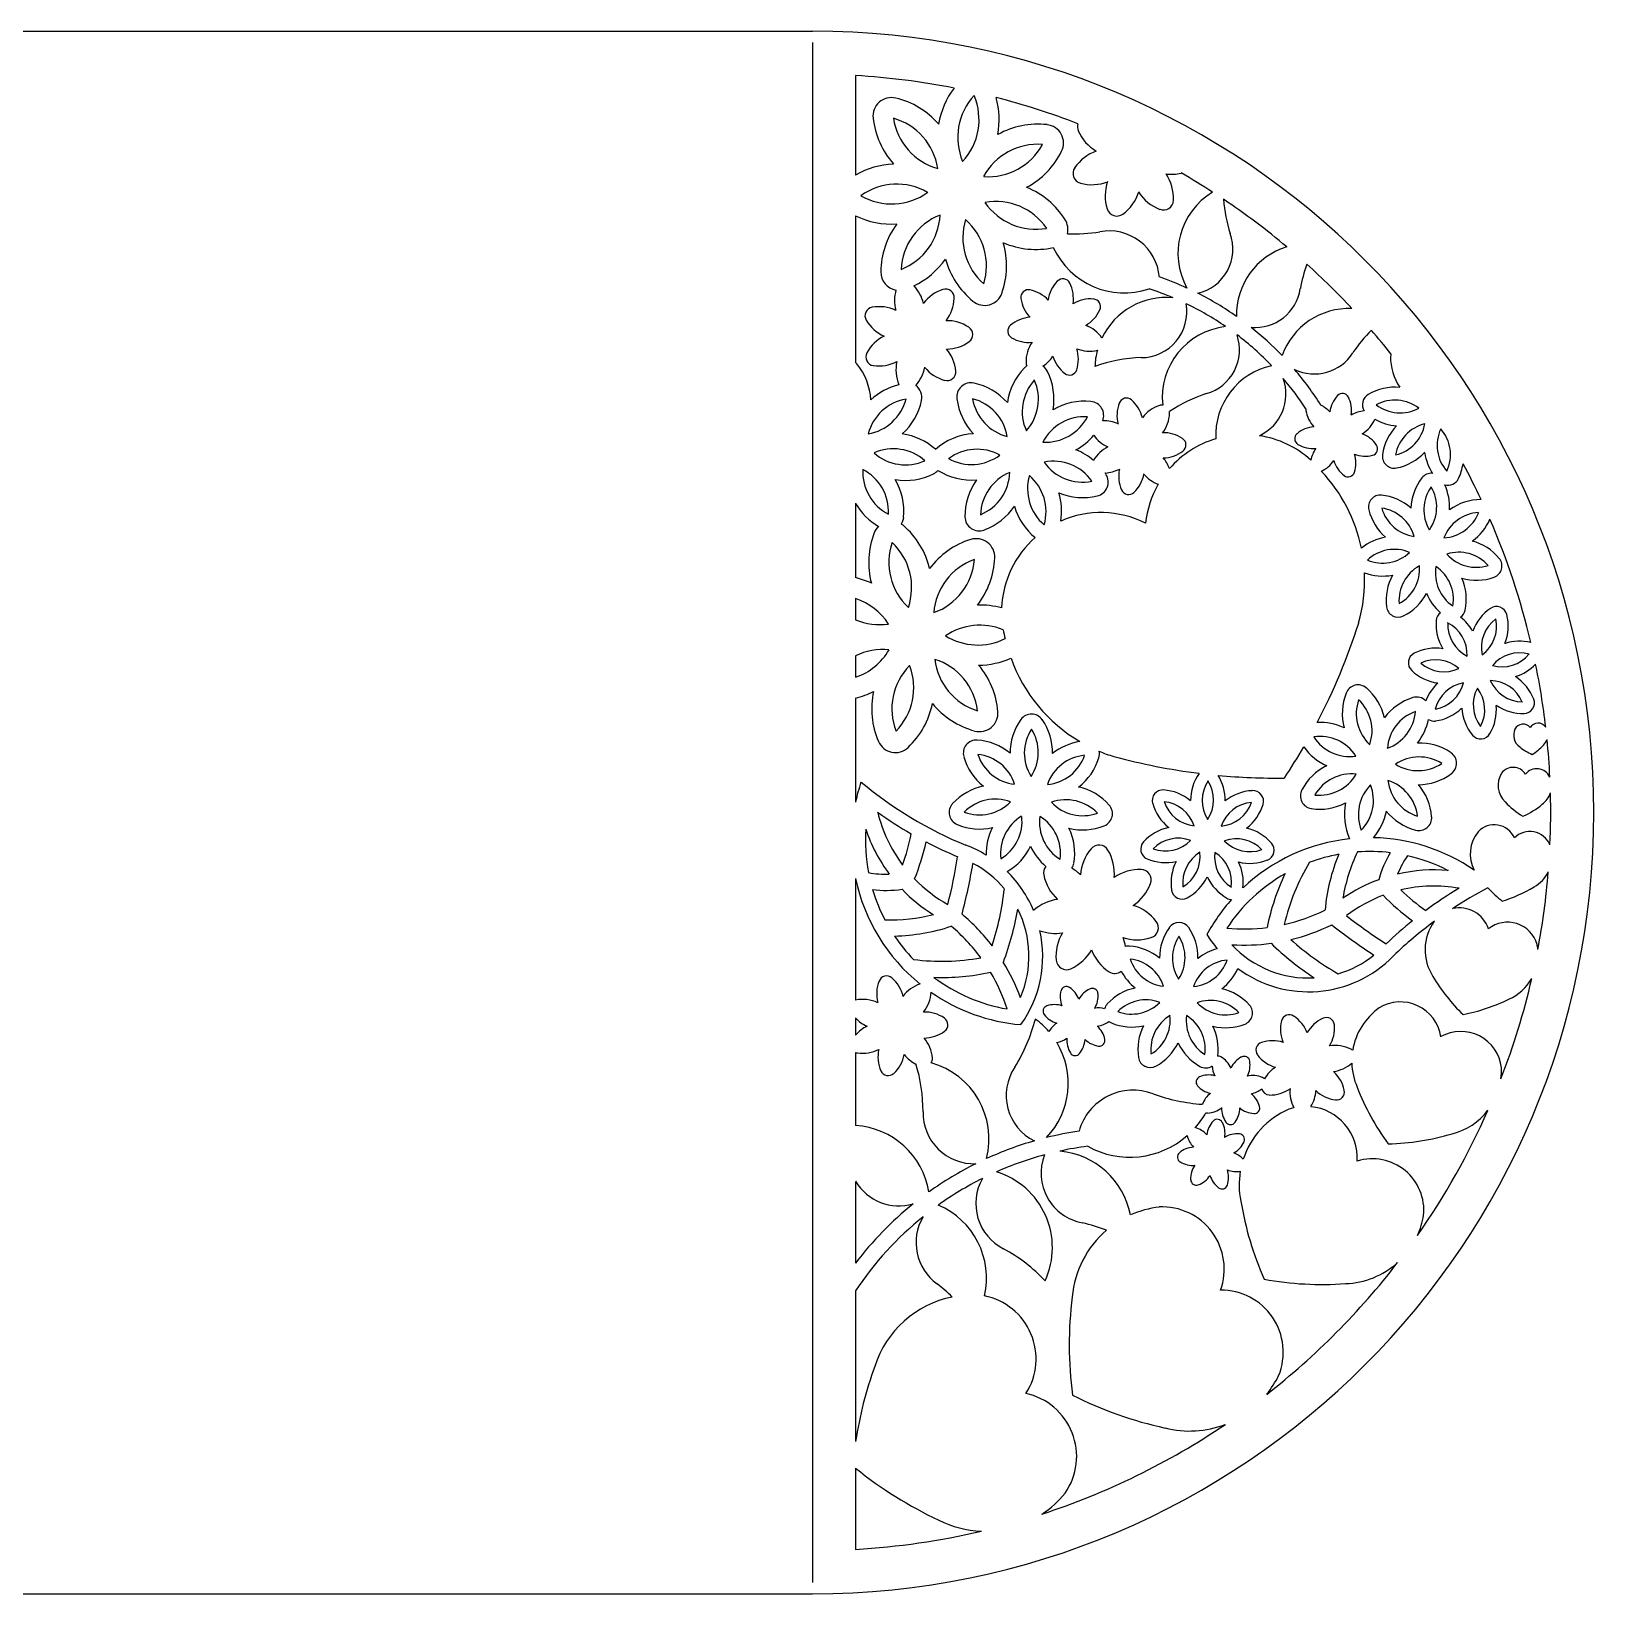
# Model space of a CAD drawing. Extents: x 41 to 331, y 1 to 187.
# Drawn here: x 185.6 to 330.6, y 42.2 to 187.2 of the extents above; entities that cross this region are included whole.
import ezdxf

# ---------------------------------------------------------------- set-up
doc = ezdxf.new("R2010")
doc.units = 0
doc.layers.get('0').update_dxf_attribs({"linetype": 'CONTINUOUS'})

msp = doc.modelspace()

# ---------------------------------------------------------------- linework, layer by layer
for p, q in [((113.1, 187.2), (258.1, 187.2)), ((258.1, 186.16), (258.1, 43.23)), ((262.1, 183.08), (262.1, 173.85)), ((262.1, 170.07), (262.1, 156.44)), ((262.1, 143.39), (262.1, 136.5)), ((262.1, 134.55), (262.1, 132.58)), ((262.1, 129.24), (262.1, 127.25)), ((262.1, 125.3), (262.1, 115.66)), ((262.1, 108.57), (262.1, 97.29)), ((262.1, 95.63), (262.1, 94.02)), ((262.1, 92.43), (262.1, 85.65)), ((262.1, 80.47), (262.1, 72.89)), ((262.1, 70.31), (262.1, 56.33)), ((262.1, 53.86), (262.1, 46.32)), ((113.1, 42.2), (258.1, 42.2))]:
    msp.add_line(p, q)
for centre, radius, start, end in [((258.1, 114.7), 72.5, 270, 90), ((258.1, 114.7), 68.5, 78.9375, 86.6524), ((277.28, 177.35), 7.58, 142.8616, 170.6838), ((265.42, 179.32), 1.72, 76.6811, 186.2774), ((264.07, 173.62), 7.58, 40.8461, 76.6811), ((277.28, 177.35), 5.71, 137.1187, 202.9826), ((267.84, 179), 5.71, 317.1187, 22.9826), ((267.84, 179), 7.58, 349.4175, 15.5966), ((258.1, 114.7), 68.5, 68.9338, 75.5873), ((271.25, 179.97), 7.58, 186.2774, 222.1124), ((264.07, 173.62), 5.71, 8.5473, 74.4112), ((271.25, 179.97), 5.71, 188.5473, 254.4112), ((279, 171), 7.58, 83.4203, 119.2553), ((279.67, 176.82), 1.72, 333.8239, 83.4203), ((283.61, 178.34), 0.932, 162.5992, 203.7225), ((286.52, 179.62), 4.12, 203.7225, 239.5575), ((279, 171), 5.71, 85.6901, 151.5541), ((274.41, 179.41), 5.71, 265.6901, 331.5541), ((274.41, 179.41), 7.58, 297.9889, 333.8239), ((285.82, 172.2), 4.12, 109.7197, 145.5547), ((265.92, 167.3), 7.58, 92.2747, 120.3211), ((283.2, 174), 0.932, 145.5547, 255.1511), ((291.33, 178.04), 4.12, 264.0054, 283.7687), ((258.1, 114.7), 68.5, 57.1777, 60.0368), ((265.92, 167.3), 5.71, 59.9758, 125.8398), ((275.11, 165.69), 7.58, 31.9917, 67.8267), ((284.02, 177.08), 4.12, 255.1511, 290.986), ((289.38, 171.91), 4.12, 161.1483, 196.9833), ((287.48, 171.66), 4.12, 358.0082, 33.8432), ((265.44, 176.88), 5.71, 239.9758, 305.8398), ((275.11, 165.69), 5.71, 34.2616, 100.1255), ((278.82, 174.53), 5.71, 214.2616, 280.1255), ((284.44, 173.53), 4.12, 306.5796, 342.4146), ((291.83, 174.5), 4.12, 212.5769, 248.4119), ((290.66, 171.54), 0.932, 248.4119, 358.0082), ((298.63, 166.59), 6.62, 120.9248, 209.121), ((310.61, 172.79), 14.43, 184.7271, 197.6482), ((258.1, 114.7), 68.5, 50.0236, 56.1667), ((265.44, 176.88), 7.58, 243.8505, 273.541), ((272.02, 164.82), 5.71, 111.4044, 177.2684), ((264.23, 170.41), 5.71, 291.4044, 357.2684), ((277.76, 168.04), 5.71, 162.833, 228.6969), ((268.53, 165.43), 5.71, 342.833, 48.6969), ((280.08, 168.8), 1.72, 346.646, 31.9917), ((286.34, 170.98), 0.932, 196.9833, 306.5796), ((272.02, 164.82), 7.58, 143.7032, 179.5382), ((282.31, 184.26), 15.87, 267.9885, 278.8873), ((285.63, 164), 4.67, 4.7976, 100.7486), ((292.87, 167), 4.24, 283.5778, 19.5095), ((268.53, 165.43), 7.58, 340.5631, 16.3981), ((278.82, 174.53), 7.58, 246.5604, 282.3415), ((287.04, 170.19), 7.28, 204.952, 288.3585), ((304.06, 160.87), 6.62, 107.1961, 181.2321), ((264.23, 170.41), 7.58, 295.672, 324.9695), ((277.76, 168.04), 7.58, 195.1318, 230.9668), ((317.56, 160.71), 14.43, 160.3244, 169.6149), ((258.1, 114.7), 68.5, 43.0573, 47.9537), ((266.15, 164.87), 1.72, 179.5382, 259.6341), ((283.1, 161.83), 3.16, 136.5972, 172.4322), ((281.33, 163.51), 0.716, 27.0008, 136.5972), ((280.85, 137.12), 28.86, 65.4336, 70.9227), ((269.3, 162.22), 3.59, 164.4242, 194.6576), ((264.9, 161.11), 3.59, 13.3913, 43.2511), ((271.27, 159.8), 3.59, 107.3941, 143.2291), ((270.44, 162.45), 0.814, 357.7977, 107.3941), ((267.66, 162.55), 3.59, 321.9627, 357.7977), ((274.06, 163.48), 1.72, 230.9668, 340.5631), ((278.14, 162.5), 0.716, 78.4294, 188.0257), ((277.65, 160.1), 3.16, 42.5944, 78.4294), ((279.15, 162.4), 3.16, 351.1658, 27.0008), ((290.92, 155.87), 6.62, 84.5796, 154.4058), ((280.85, 137.12), 27.51, 67.1116, 72.0251), ((280.85, 137.12), 28.86, 54.89, 63.1903), ((299.17, 163.94), 4.24, 264.946, 351.4763), ((263.78, 160.79), 0.814, 100.6549, 210.2512), ((264.3, 158.05), 3.59, 64.8199, 100.6549), ((280.56, 162.84), 3.16, 188.0257, 223.8607), ((283.9, 159.2), 3.16, 85.1686, 121.0036), ((281.88, 162.65), 3.16, 299.7373, 335.5723), ((284.11, 161.64), 0.716, 335.5723, 85.1686), ((288.59, 161.15), 4.24, 270.2279, 10.3117), ((280.85, 137.12), 27.51, 55.4913, 64.336), ((307.89, 154.85), 6.62, 87.7553, 160.1029), ((266.19, 162.19), 3.59, 210.2512, 246.0862), ((270.6, 156.75), 3.59, 55.9655, 91.8005), ((272.16, 159.05), 0.814, 306.3692, 55.9655), ((276.93, 159.37), 0.716, 129.858, 239.4543), ((278.5, 157.5), 3.16, 94.023, 129.858), ((282.35, 156.94), 3.16, 34.4736, 69.575), ((297.18, 153.21), 6.62, 96.4878, 186.192), ((280.85, 137.12), 28.86, 43.834, 51.5346), ((266.32, 155.68), 3.59, 116.2485, 152.0834), ((270.51, 161.29), 3.59, 270.5342, 306.3692), ((278.17, 161.48), 3.16, 239.4543, 275.2893), ((281.07, 156.54), 3.16, 145.4516, 181.2865), ((293.48, 157.64), 4.24, 286.2436, 18.9366), ((280.85, 137.12), 27.51, 43.8231, 52.7666), ((320.15, 149.23), 14.43, 134.9323, 145.6522), ((258.1, 114.7), 68.5, 38.4101, 40.7798), ((263.86, 156.98), 0.814, 152.0834, 261.6798), ((267.81, 155.37), 3.59, 4.5369, 40.3719), ((277.75, 158.77), 3.16, 303.0686, 326.7179), ((283.42, 157.95), 3.16, 196.8801, 232.7151), ((283.78, 160.67), 3.16, 248.3087, 283.7306), ((279.61, 156.75), 3.16, 342.3115, 18.1464), ((290.92, 155.87), 6.62, 164.8602, 178.1012), ((289.13, 142.5), 14.43, 92.0893, 109.5381), ((304.67, 159.64), 4.24, 244.2168, 327.5136), ((312.84, 156.99), 1.1, 166.1452, 178.6702), ((316.6, 156.91), 4.86, 178.6702, 214.5052), ((261.18, 155.49), 1.32, 39.3562, 46.4038), ((257.7, 152.63), 5.83, 3.5212, 39.3562), ((264.26, 159.73), 3.59, 261.6798, 297.5148), ((269.43, 155.78), 3.59, 167.677, 202.4674), ((264.99, 156.7), 3.59, 318.3666, 348.9433), ((271.3, 158.27), 3.59, 219.1056, 254.9406), ((270.58, 155.59), 0.814, 254.9406, 4.5369), ((281.95, 151.9), 5.83, 135.8532, 171.6882), ((278.72, 155.04), 1.32, 123.1518, 135.8532), ((278.63, 156.48), 0.716, 181.2865, 208.1199), ((278.72, 155.04), 1.32, 26.2569, 54.7621), ((274.67, 153.05), 5.83, 350.4219, 26.2569), ((281.94, 156.01), 0.716, 232.7151, 342.3115), ((302.13, 149.7), 6.62, 102.5036, 182.8152), ((280.85, 137.12), 28.86, 32.1773, 40.4084), ((267.52, 148.74), 5.83, 103.9669, 133.359), ((266.93, 153.22), 1.32, 347.9276, 55.8886), ((272.8, 153.26), 1.32, 77.6855, 187.2818), ((271.84, 148.85), 5.83, 41.8505, 77.6855), ((281.95, 151.9), 4.39, 138.1231, 203.987), ((274.67, 153.05), 4.39, 318.1231, 23.987), ((297.79, 153.52), 4.24, 294.7083, 20.1311), ((280.85, 137.12), 27.51, 33.1284, 40.4782), ((312.14, 149.31), 4.86, 84.6674, 120.5024), ((262.52, 154.16), 4.39, 279.7938, 345.6578), ((267.52, 148.74), 4.39, 99.7938, 165.6578), ((262.52, 154.16), 5.83, 312.0926, 347.9276), ((277.28, 153.83), 5.83, 187.2818, 223.1168), ((271.84, 148.85), 4.39, 9.5517, 75.4156), ((277.28, 153.83), 4.39, 189.5517, 255.4156), ((283.36, 147.04), 5.83, 84.4247, 120.2597), ((283.8, 151.53), 1.32, 338.5031, 84.4247), ((289.51, 151.57), 3.16, 159.2112, 195.0462), ((287.23, 152.44), 0.716, 49.6148, 159.2112), ((285.64, 150.58), 3.16, 13.7798, 49.6148), ((291.26, 149.46), 3.16, 107.7826, 143.6176), ((290.51, 151.79), 0.716, 82.8548, 107.7826), ((299.15, 139.86), 14.43, 108.1049, 123.3622), ((304.08, 150.02), 2.74, 42.5944, 64.1568), ((308.82, 151.51), 2.74, 136.5972, 172.4322), ((307.27, 152.97), 0.621, 27.0008, 136.5972), ((305.38, 152.01), 2.74, 351.1658, 27.0008), ((310.23, 152.55), 1.1, 120.5024, 211.9601), ((312.14, 149.31), 3.66, 52.3686, 118.2326), ((312.64, 155.44), 3.66, 232.3686, 298.2326), ((283.36, 147.04), 4.39, 86.6945, 152.5585), ((279.72, 153.45), 4.39, 266.6945, 332.5585), ((285.14, 147.89), 3.16, 65.2084, 91.951), ((288.07, 151.86), 3.16, 322.3513, 358.1863), ((290.51, 151.79), 0.716, 358.1863, 9.8133), ((304.5, 152.1), 0.621, 174.8679, 188.0257), ((306.6, 152.39), 2.74, 188.0257, 223.8607), ((309.51, 149.23), 2.74, 94.3628, 121.0036), ((307.75, 152.23), 2.74, 299.7373, 337.659), ((312.64, 155.44), 4.86, 241.0484, 265.9337), ((265.61, 144.06), 5.83, 48.147, 81.9304), ((273.35, 144.02), 5.83, 93.2791, 131.3128), ((279.72, 153.45), 5.83, 298.9933, 320.1012), ((286.77, 151.53), 3.16, 215.2701, 246.4747), ((290.69, 146.78), 3.16, 56.354, 92.189), ((298.17, 140.54), 9.23, 106.7011, 138.905), ((292.04, 148.81), 0.716, 306.7577, 56.354), ((298.17, 140.54), 9.23, 47.9495, 81.3061), ((303.46, 149.38), 0.621, 129.858, 239.4543), ((304.82, 147.75), 2.74, 94.023, 129.858), ((308.16, 147.27), 2.74, 33.74, 69.575), ((315.8, 147.22), 4.86, 136.096, 171.931), ((315.8, 147.22), 3.66, 103.7972, 169.6611), ((311.33, 151.43), 3.66, 283.7972, 349.6611), ((319.72, 148.77), 3.66, 155.2257, 221.0897), ((313.64, 147.9), 3.66, 335.2257, 41.0897), ((265.61, 144.06), 4.39, 48.3652, 114.2292), ((266.73, 151.35), 4.39, 228.3652, 294.2292), ((273.35, 144.02), 4.39, 60.9802, 126.8442), ((280.44, 142.91), 5.83, 50.0382, 68.8311), ((286.93, 145.81), 3.16, 116.637, 150.2321), ((290.58, 150.77), 3.16, 270.9227, 306.7577), ((304.54, 151.21), 2.74, 239.4543, 275.2893), ((307.05, 146.92), 2.74, 145.4516, 170.138), ((309.4, 150.51), 2.74, 248.3087, 284.1437), ((305.78, 147.11), 2.74, 342.3115, 18.1464), ((309.92, 148.45), 0.621, 284.1437, 33.74), ((312.08, 147.75), 1.1, 171.931, 281.5273), ((311.33, 151.43), 4.86, 281.5273, 317.3623), ((319.72, 148.8), 4.86, 188.8476, 212.7418), ((267.15, 146.3), 4.39, 176.9367, 242.8006), ((260.75, 142.63), 4.39, 356.9367, 62.8006), ((272.85, 151.38), 4.39, 240.9802, 306.8442), ((280.44, 142.91), 4.39, 35.266, 101.1299), ((283.17, 149.75), 4.39, 215.266, 281.1299), ((285.1, 149.36), 3.16, 272.7766, 297.9033), ((289.67, 145.91), 3.16, 168.0656, 203.9005), ((288.24, 145.55), 3.16, 19.6295, 40.7604), ((304.17, 148.86), 2.74, 294.8078, 326.7179), ((309.09, 148.15), 2.74, 196.8801, 232.7151), ((313.66, 147.79), 4.86, 334.279, 351.4436), ((258.1, 114.7), 68.5, 25.087, 28.2003), ((266.73, 151.35), 5.83, 260.6641, 296.499), ((260.75, 142.63), 5.83, 354.6668, 30.5018), ((268.74, 147.31), 1.32, 296.499, 319.1287), ((272.85, 151.38), 5.83, 237.7594, 274.5454), ((278.07, 142.19), 5.83, 144.7076, 180.5426), ((278.07, 142.19), 4.39, 112.4088, 178.2728), ((272.01, 146.39), 4.39, 292.4088, 358.2728), ((282.44, 144.74), 4.39, 163.8374, 229.7013), ((275.38, 142.62), 4.39, 343.8374, 49.7013), ((284.22, 145.36), 1.32, 283.3998, 32.9961), ((280.44, 142.91), 5.83, 32.9961, 34.408), ((285.75, 146.7), 3.16, 313.4969, 349.3319), ((291.29, 148.12), 3.16, 219.4941, 249.4065), ((298.17, 140.54), 9.23, 149.9572, 173.769), ((294.6, 136.27), 14.73, 11.5908, 43.3534), ((307.8, 146.46), 0.621, 232.7151, 342.3115), ((318.49, 142.78), 4.86, 142.2417, 178.0767), ((315.52, 145.08), 1.1, 84.3136, 142.2417), ((317.05, 146.16), 1.1, 255.2587, 334.279), ((312.36, 143.05), 4.86, 356.8104, 24.8681), ((283.17, 149.75), 5.83, 247.5648, 283.3998), ((275.38, 142.62), 5.83, 351.3443, 17.4025), ((287.43, 144.92), 0.716, 203.9005, 313.4969), ((310.79, 143.05), 1.1, 84.074, 193.6703), ((310.4, 139.32), 4.86, 48.239, 84.074), ((318.49, 142.78), 3.66, 144.5116, 210.3755), ((312.36, 143.05), 3.66, 324.5116, 30.3755), ((320.11, 138.88), 4.86, 89.7194, 126.6481), ((267.15, 146.3), 5.83, 209.9654, 239.9731), ((273.56, 142.15), 1.32, 180.5426, 290.139), ((272.01, 146.39), 5.83, 290.139, 325.9739), ((282.44, 144.74), 5.83, 196.1362, 230.9203), ((284.87, 133.3), 9.23, 63.3997, 113.7568), ((314.44, 143.94), 4.86, 193.6703, 229.5053), ((314.44, 143.94), 3.66, 195.9402, 261.8041), ((310.4, 139.32), 3.66, 15.9402, 81.8041), ((320.11, 138.88), 3.66, 93.083, 158.947), ((316.5, 143.85), 3.66, 273.083, 338.947), ((265.42, 140.02), 1.72, 134.1194, 158.8227), ((265.25, 142.21), 1.32, 325.9805, 354.6668), ((265.42, 140.02), 1.72, 49.2263, 57.7452), ((261.59, 135.58), 7.58, 13.3913, 49.2263), ((316.5, 143.85), 4.86, 305.3818, 336.5445), ((258.1, 114.7), 68.5, 13.3219, 23.4128), ((270.89, 137.9), 7.58, 158.8227, 194.6576), ((270.89, 137.9), 5.71, 161.0925, 226.9565), ((261.59, 135.58), 5.71, 341.0925, 46.9565), ((275.04, 132.8), 7.58, 107.3941, 143.2291), ((273.29, 138.39), 1.72, 357.7977, 107.3941), ((284.87, 133.3), 9.23, 131.3891, 177.6147), ((312.1, 135.46), 4.86, 99.6675, 129.1468), ((318.07, 135.19), 4.86, 39.3846, 75.2196), ((267.43, 138.62), 5.71, 289.6639, 355.5279), ((275.04, 132.8), 5.71, 109.6639, 175.5279), ((267.43, 138.62), 7.58, 321.9627, 357.7977), ((312.1, 135.46), 3.66, 67.3687, 133.2327), ((311, 141.5), 3.66, 247.3687, 313.2327), ((318.07, 135.19), 3.66, 41.6544, 107.5184), ((319.7, 141.11), 3.66, 221.6544, 287.5184), ((320.98, 137.58), 1.1, 289.7882, 39.3846), ((260.33, 129.12), 7.58, 64.8199, 76.5564), ((294.6, 136.27), 14.73, 344.2852, 2.6341), ((311, 141.5), 4.86, 249.7178, 280.9339), ((316.18, 134.38), 4.86, 151.0961, 186.9311), ((316.18, 134.38), 3.66, 118.7973, 184.6613), ((310.77, 137.29), 3.66, 298.7973, 4.6613), ((319.56, 136.9), 3.66, 170.2259, 236.0898), ((313.91, 134.48), 3.66, 350.2259, 56.0898), ((319.7, 141.11), 4.86, 253.9533, 289.7882), ((313.91, 134.48), 4.86, 347.956, 23.791), ((310.77, 137.29), 4.86, 296.5275, 332.3624), ((319.56, 136.9), 4.86, 202.5247, 228.8674), ((260.33, 129.12), 5.71, 32.5211, 72.0187), ((273.64, 126.37), 7.58, 74.6364, 91.8005), ((312.45, 133.93), 1.1, 186.9311, 296.5275), ((317.59, 133.7), 1.1, 306.3633, 347.956), ((323.46, 130.01), 4.37, 123.8575, 159.6925), ((321.57, 132.82), 0.991, 14.2612, 123.8575), ((264.31, 137.84), 5.71, 247.1287, 278.385), ((273.64, 126.37), 5.71, 67.9129, 124.0993), ((253.63, 149.87), 57.89, 332.3977, 342.3046), ((320.33, 132.16), 4.37, 175.2861, 211.1211), ((316.95, 132.44), 0.991, 126.373, 175.2861), ((315.56, 129.36), 3.29, 357.5559, 63.4199), ((320.33, 132.16), 3.29, 177.5559, 243.4199), ((315.56, 129.36), 4.37, 29.8548, 52.1678), ((323.46, 130.01), 3.29, 126.1274, 191.9913), ((318.29, 131.99), 3.29, 306.1274, 11.9913), ((318.29, 131.99), 4.37, 338.4262, 14.2612), ((273.44, 135.95), 5.71, 238.2354, 296.3099), ((284.87, 133.3), 9.23, 190.2154, 195.482), ((323.73, 126.23), 4.37, 76.4887, 108.2639), ((264.59, 124.11), 5.71, 83.9496, 115.9549), ((260.26, 132.66), 5.71, 288.7433, 329.8136), ((314.38, 128.59), 0.991, 117.1183, 226.7147), ((315.92, 125.58), 4.37, 81.2833, 117.1183), ((323.73, 126.23), 3.29, 74.6988, 140.5627), ((322.06, 131.5), 3.29, 254.6988, 320.5627), ((271.17, 124.32), 5.71, 135.3782, 201.2422), ((261.78, 126.26), 5.71, 315.3782, 21.2422), ((275.11, 129.59), 5.71, 186.8068, 252.6707), ((267.74, 123.46), 5.71, 6.8068, 72.6707), ((273.44, 135.95), 7.58, 270.5342, 293.9286), ((267.74, 123.46), 7.58, 4.5369, 40.3719), ((290.39, 133.97), 14.73, 199.6437, 239.5078), ((316.7, 131.05), 4.37, 226.7147, 262.5496), ((315.92, 125.58), 3.29, 48.9845, 114.8485), ((316.7, 131.05), 3.29, 228.9845, 294.8485), ((322.06, 131.5), 4.37, 286.9976, 315.9514), ((258.1, 114.7), 68.5, 6.6468, 11.5877), ((308.72, 125.35), 1.19, 49.2263, 158.8227), ((306.07, 122.28), 5.25, 13.3913, 49.2263), ((319.09, 123.5), 4.37, 132.7119, 159.0798), ((319.09, 123.5), 3.29, 100.4131, 166.277), ((315.3, 127.52), 3.29, 280.4131, 346.277), ((322.7, 124.69), 3.29, 151.8417, 217.7056), ((317.19, 124.23), 3.29, 331.8417, 37.7056), ((324.02, 128.25), 3.29, 203.2702, 269.1342), ((320.94, 123.65), 3.29, 23.2702, 89.1342), ((320.94, 123.65), 4.37, 21.0004, 56.8354), ((260.26, 132.66), 7.58, 284.0042, 297.5148), ((271.17, 124.32), 7.58, 167.677, 203.512), ((261.78, 126.26), 7.58, 313.1084, 348.9433), ((275.11, 129.59), 7.58, 219.1056, 254.9406), ((312.51, 123.88), 5.25, 158.8227, 194.6576), ((312.51, 123.88), 3.95, 161.0925, 226.9565), ((306.07, 122.28), 3.95, 341.0925, 46.9565), ((315.38, 120.35), 5.25, 107.3941, 143.2291), ((314.17, 124.22), 1.19, 44.7699, 107.3941), ((324.1, 124.87), 0.991, 271.404, 21.0004), ((273.59, 123.92), 1.72, 254.9406, 4.5369), ((281.78, 120.21), 5.35, 144.312, 180.147), ((278.42, 122.62), 1.21, 34.7157, 144.312), ((275.02, 120.27), 5.35, 358.8807, 34.7157), ((310.11, 124.38), 3.95, 289.6639, 355.5279), ((315.38, 120.35), 3.95, 109.6639, 175.5279), ((310.11, 124.38), 5.25, 321.9627, 348.4898), ((315.78, 124.17), 0.991, 237.8334, 278.1432), ((315.3, 127.52), 4.37, 278.1432, 313.9782), ((322.7, 124.69), 4.37, 184.1405, 219.9755), ((317.19, 124.23), 4.37, 329.5718, 5.4068), ((324.02, 128.25), 4.37, 235.569, 271.404), ((281.78, 120.21), 4.03, 146.5819, 212.4458), ((275.02, 120.27), 4.03, 326.5819, 32.4458), ((305.19, 117.81), 5.25, 64.8199, 92.8624), ((320.11, 122.52), 0.991, 219.9755, 329.5718), ((324.52, 121.88), 1.36, 155.9825, 234.0081), ((324.03, 122.04), 0.855, 39.2115, 151.8695), ((325.43, 122.14), 0.855, 34.349, 149.5808), ((265.79, 121.98), 1.72, 203.512, 313.1084), ((273.3, 120.21), 1.21, 86.1442, 195.7406), ((273.02, 116.08), 5.35, 50.3092, 86.1442), ((283.71, 115.99), 5.35, 98.5473, 128.7184), ((283.51, 120.12), 1.21, 343.2871, 12.8886), ((290.39, 133.97), 14.73, 247.2009, 252.8835), ((253.63, 149.87), 57.89, 326.4653, 329.8394), ((307.95, 123.84), 5.25, 215.6144, 246.0862), ((305.19, 117.81), 3.95, 32.5211, 98.385), ((307.95, 123.84), 3.95, 212.5211, 278.385), ((314.41, 115.9), 5.25, 55.9655, 91.8005), ((327.02, 125.01), 5.36, 232.0275, 246.5152), ((322.02, 124.62), 5.36, 302.2771, 316.7648), ((324.97, 121.92), 1.36, 314.7842, 341.347), ((258.1, 114.7), 68.5, 2.7491, 5.6836), ((277.28, 121.33), 5.35, 195.7406, 231.5756), ((273.02, 116.08), 4.03, 18.0104, 83.8744), ((277.28, 121.33), 4.03, 198.0104, 263.8744), ((279.54, 121.31), 4.03, 275.1533, 341.0172), ((283.71, 115.99), 4.03, 95.1533, 161.0172), ((279.54, 121.31), 5.35, 307.4521, 343.2871), ((301.17, 175.78), 57.89, 254.8641, 262.8599), ((308.14, 114.34), 5.25, 116.2485, 152.0834), ((314.41, 115.9), 3.95, 58.2354, 124.0993), ((314.27, 122.53), 3.95, 238.2354, 304.0993), ((316.68, 119.26), 1.19, 306.3692, 55.9655), ((278.88, 112.11), 17.16, 161.6201, 168.0651), ((286.55, 146.25), 37.4, 230.1833, 247.6321), ((297.55, 115.81), 4.37, 144.7513, 180.147), ((297.55, 115.81), 3.29, 146.5819, 212.4458), ((292.02, 115.86), 3.29, 326.5819, 32.4458), ((292.02, 115.86), 4.37, 358.8807, 31.4625), ((301.17, 175.78), 57.89, 264.6261, 270.7034), ((308.14, 114.34), 3.95, 83.9496, 149.8136), ((305.14, 120.25), 3.95, 263.9496, 329.8136), ((315.42, 118.13), 3.95, 186.8068, 252.6707), ((310.32, 113.89), 3.95, 6.8068, 72.6707), ((314.27, 122.53), 5.25, 270.5342, 306.3692), ((323.85, 117.21), 2.13, 148.1041, 226.1297), ((323.12, 117.55), 1.34, 31.3331, 143.9911), ((325.31, 117.42), 1.34, 25.1526, 141.7024), ((275.05, 111.91), 5.35, 101.7378, 137.5728), ((281.62, 111.85), 5.35, 41.4549, 77.2898), ((290.61, 115.81), 0.991, 86.1442, 195.7406), ((290.38, 112.43), 4.37, 50.3092, 86.1442), ((299.13, 112.36), 4.37, 92.8834, 128.7184), ((298.96, 115.74), 0.991, 343.2871, 92.8834), ((304.56, 116.24), 1.19, 152.0834, 261.6798), ((312.7, 114.48), 3.95, 135.3782, 201.2422), ((306.2, 115.82), 3.95, 315.3782, 21.2422), ((310.32, 113.89), 5.25, 4.5369, 40.3719), ((324.54, 117.17), 2.13, 306.9057, 342.1552), ((258.1, 114.7), 68.5, 357.4955, 1.5171), ((277.17, 117.88), 13.4, 193.6184, 216.9535), ((286.55, 146.25), 38.68, 234.5945, 240.0856), ((271.99, 114.7), 1.21, 137.5728, 247.1691), ((275.05, 111.91), 4.03, 69.439, 135.3029), ((273.6, 118.51), 4.03, 249.439, 315.3029), ((281.62, 111.85), 4.03, 43.7247, 109.5887), ((283.18, 118.43), 4.03, 223.7247, 289.5887), ((284.72, 114.59), 1.21, 291.8585, 41.4549), ((293.87, 116.73), 4.37, 195.7406, 231.5756), ((290.38, 112.43), 3.29, 18.0104, 83.8744), ((293.87, 116.73), 3.29, 198.0104, 263.8744), ((295.72, 116.71), 3.29, 275.1533, 341.0172), ((299.13, 112.36), 3.29, 95.1533, 161.0172), ((295.72, 116.71), 4.37, 307.4521, 343.2871), ((305.14, 120.25), 5.25, 261.6798, 297.5148), ((312.7, 114.48), 5.25, 167.677, 204.9705), ((306.2, 115.82), 5.25, 318.7095, 348.9433), ((315.42, 118.13), 5.25, 219.1056, 254.9406), ((328.38, 121.51), 8.38, 224.1491, 238.6367), ((320.56, 121.98), 8.38, 294.3987, 308.8864), ((278.88, 112.11), 15.88, 176.2303, 190.8514), ((277.17, 117.88), 14.9, 198.4877, 216.7099), ((273.6, 118.51), 5.35, 247.1691, 283.0041), ((279.57, 110.89), 5.35, 153.1664, 181.689), ((279.57, 110.89), 4.03, 120.8676, 186.7315), ((273.51, 113.87), 4.03, 300.8676, 6.7315), ((283.19, 113.79), 4.03, 172.2961, 238.1601), ((277.08, 110.91), 4.03, 352.2961, 58.1601), ((283.18, 118.43), 5.35, 256.0235, 291.8585), ((277.08, 110.91), 5.35, 350.0263, 25.8613), ((292.04, 109.02), 4.37, 101.7378, 137.5728), ((297.42, 108.97), 4.37, 41.4549, 77.2898), ((314.37, 114.21), 1.19, 254.9406, 4.5369), ((321.36, 111.51), 2.05, 23.9785, 136.6365), ((248.79, 116.29), 18.81, 339.9228, 349.1022), ((248.79, 116.29), 20.31, 337.5721, 347.7445), ((286.55, 146.25), 38.68, 242.4114, 247.2127), ((268.46, 101.37), 11, 58.3873, 69.4934), ((284.69, 110.72), 0.961, 30.668, 140.2644), ((289.54, 111.3), 0.991, 137.5728, 247.1691), ((292.04, 109.02), 3.29, 69.439, 135.3029), ((290.85, 114.42), 3.29, 249.439, 315.3029), ((297.42, 108.97), 3.29, 43.7247, 109.5887), ((298.69, 114.35), 3.29, 223.7247, 289.5887), ((309.79, 95.2), 17.16, 96.1973, 133.187), ((299.95, 111.21), 0.991, 291.8585, 41.4549), ((309.79, 95.2), 17.16, 55.5611, 88.8244), ((322.4, 110.84), 3.27, 140.7495, 207.1045), ((324.66, 110.88), 2.05, 23.9278, 134.3477), ((222.64, 118.32), 49.53, 345.7932, 351.0234), ((273.51, 113.87), 5.35, 299.6636, 334.4327), ((283.19, 113.79), 5.35, 204.595, 229.9139), ((287.21, 108.62), 4.25, 140.2644, 176.0994), ((281.86, 109.04), 4.25, 354.8331, 30.668), ((290.85, 114.42), 4.37, 247.1691, 283.0041), ((295.74, 108.18), 3.29, 120.8676, 186.7315), ((290.78, 110.62), 3.29, 300.8676, 6.7315), ((298.7, 110.56), 3.29, 172.2961, 238.1601), ((293.7, 108.2), 3.29, 352.2961, 58.1601), ((298.69, 114.35), 4.37, 256.0235, 291.8585), ((309.79, 95.2), 15.88, 100.3822, 110.4688), ((323.63, 103.98), 18.05, 157.6944, 174.6919), ((323.63, 103.98), 16.55, 154.7076, 170.4051), ((309.79, 95.2), 15.88, 83.0821, 94.067), ((320.76, 105.63), 10.51, 149.4677, 164.4284), ((320.76, 105.63), 9.01, 145.8187, 158.1979), ((309.79, 95.2), 15.88, 62.6042, 77.2253), ((264.93, 117.98), 9.01, 259.4448, 271.824), ((222.64, 118.32), 51.03, 345.1661, 350.5792), ((268.46, 101.37), 9.72, 40.0977, 62.2656), ((268.46, 101.37), 11, 22.6895, 45.6292), ((280.49, 109.09), 0.961, 140.8758, 191.693), ((283.71, 109.76), 4.25, 191.693, 227.5279), ((281.15, 110.19), 1.21, 326.3107, 350.0263), ((280.04, 105.84), 4.25, 46.2616, 60.1263), ((288.51, 105.17), 4.25, 88.8358, 124.6708), ((288.57, 108.45), 0.961, 339.2395, 88.8358), ((295.74, 108.18), 4.37, 153.1664, 189.0014), ((309.79, 95.2), 15.88, 119.5303, 146.5231), ((293.7, 108.2), 4.37, 353.6505, 25.8613), ((321.38, 99.74), 21.53, 154.4357, 168.5135), ((321.38, 99.74), 20.03, 148.882, 166.8137), ((315.77, 94.47), 14.9, 84.8616, 103.0838), ((323.45, 110.64), 3.27, 299.5511, 333.6463), ((258.1, 114.7), 68.5, 349.314, 355.3914), ((278.88, 112.11), 17.16, 191.9349, 231.0025), ((264.93, 117.98), 10.51, 263.0938, 278.0545), ((278.88, 112.11), 15.88, 196.7082, 207.6931), ((277.17, 117.88), 14.9, 223.7707, 238.1961), ((277.17, 117.88), 13.4, 224.2304, 240.9598), ((250.39, 110.38), 25.66, 341.7343, 353.844), ((285.5, 109.62), 4.25, 303.4045, 339.2395), ((292.4, 107.65), 0.991, 189.0014, 298.5977), ((290.78, 110.62), 4.37, 298.5977, 334.4327), ((298.7, 110.56), 4.37, 204.595, 240.4299), ((315.77, 94.47), 14.9, 110.1446, 124.57), ((315.77, 94.47), 13.4, 79.9922, 103.3274), ((325.68, 121.11), 18.81, 226.2967, 235.4761), ((338, 74.5), 38.68, 120.9684, 126.4594), ((338, 74.5), 37.4, 117.4126, 123.2592), ((330.14, 116.49), 12.84, 223.1877, 231.2821), ((318.34, 118.75), 12.84, 287.0441, 301.5317), ((281.41, 102.42), 4.25, 97.6902, 131.3189), ((286.62, 102.01), 4.25, 37.4073, 73.2422), ((309.79, 95.2), 17.16, 138.279, 151.5537), ((297.03, 107.61), 0.991, 240.4299, 267.1539), ((315.77, 94.47), 13.4, 110.6043, 127.3336), ((325.68, 121.11), 20.31, 223.946, 234.1184), ((265.3, 121.28), 16.55, 268.3337, 284.0312), ((260.16, 91.23), 18.34, 37.266, 49.8889), ((250.39, 110.38), 27.16, 339.3543, 350.1542), ((268.46, 101.37), 9.72, 336.6617, 26.7056), ((289.23, 104), 0.961, 287.8109, 37.4073), ((292.1, 103.39), 1.1, 34.7157, 144.312), ((298.16, 120.73), 16.84, 282.7635, 296.4185), ((338.02, 144.24), 49.53, 232.1671, 237.3973), ((338, 74.5), 38.68, 128.7853, 133.5866), ((338, 74.5), 37.4, 126.3992, 134.006), ((319.48, 101.95), 4.54, 144.1686, 213.0369), ((318.13, 103.01), 2.84, 18.2403, 103.1762), ((322.6, 101.68), 2.84, 15.9515, 128.6095), ((265.3, 121.28), 18.05, 271.3206, 288.318), ((278.88, 112.11), 15.88, 214.0083, 224.0949), ((260.16, 91.23), 16.84, 36.3896, 50.0447), ((268.46, 101.37), 11, 324.7281, 12.4306), ((280.63, 107.73), 4.25, 250.2732, 278.9565), ((284.94, 101.36), 4.25, 149.1188, 184.9538), ((288.22, 107.13), 4.25, 251.9759, 287.8109), ((282.97, 101.51), 4.25, 10.0785, 21.8137), ((295.16, 101.2), 4.86, 144.312, 180.147), ((295.16, 101.2), 3.66, 146.5819, 212.4458), ((289.01, 101.25), 3.66, 326.5819, 32.4458), ((289.01, 101.25), 4.86, 358.8807, 34.7157), ((304.12, 109.06), 11, 211.102, 219.5646), ((298.16, 120.73), 16.84, 264.4804, 277.2445), ((298.16, 120.73), 18.34, 283.6398, 296.2627), ((338.02, 144.24), 51.03, 231.54, 236.9531), ((280.3, 104.06), 4.25, 294.5501, 330.3851), ((287.97, 103.45), 4.25, 200.5474, 236.3823), ((287.45, 101.2), 1.1, 86.1442, 105.8206), ((287.19, 97.45), 4.86, 50.3092, 86.1442), ((296.91, 97.36), 4.86, 105.1395, 128.7184), ((298.16, 120.73), 18.34, 266.4106, 277.833), ((304.12, 109.06), 9.72, 223.0356, 273.0795), ((319.62, 122.01), 27.16, 225.7282, 236.5281), ((319.62, 122.01), 25.66, 228.1081, 240.2179), ((320.89, 101.53), 4.54, 5.9398, 11.8385), ((270.09, 120.92), 20.03, 262.5082, 280.4398), ((260.16, 91.23), 18.34, 20.0368, 31.4591), ((281.67, 101.07), 0.961, 184.9538, 294.5501), ((287.19, 97.45), 3.66, 18.0104, 83.8744), ((291.06, 102.22), 3.66, 198.0104, 263.8744), ((293.12, 102.2), 3.66, 275.1533, 341.0172), ((296.91, 97.36), 3.66, 95.1533, 161.0172), ((293.12, 102.2), 4.86, 307.4521, 336.0915), ((304.12, 109.06), 11, 233.412, 315.8673), ((304.12, 109.06), 9.72, 286.4716, 308.6395), ((267.32, 97.88), 3.27, 158.8227, 194.6576), ((264.97, 98.79), 0.74, 49.2263, 158.8227), ((263.32, 96.88), 3.27, 13.3913, 49.2263), ((269.11, 95.68), 3.27, 108.2896, 143.2291), ((270.09, 120.92), 21.53, 268.0618, 282.1396), ((278.88, 112.11), 15.88, 233.1564, 260.1492), ((260.16, 91.23), 16.84, 18.1065, 30.8706), ((286.15, 100.72), 0.961, 236.3823, 308.8831), ((291.06, 102.22), 4.86, 207.5537, 231.5756), ((330.95, 108.67), 17.83, 211.0563, 225.5439), ((258.1, 114.7), 68.5, 338.8534, 346.9953), ((320.89, 101.53), 4.54, 293.8129, 330.3695), ((262.77, 94.09), 3.27, 64.8199, 101.9758), ((265.83, 98.19), 3.27, 321.9627, 357.1404), ((278.88, 112.11), 17.16, 235.2085, 265.1799), ((283.37, 97.62), 2.29, 166.2451, 202.0801), ((281.66, 98.04), 0.518, 56.6487, 166.2451), ((280.68, 96.56), 2.29, 20.8138, 56.6487), ((284.81, 96.25), 2.29, 114.8165, 150.6515), ((284.07, 97.86), 0.518, 5.2202, 114.8165), ((282.31, 97.69), 2.29, 329.3852, 5.2202), ((289.03, 93.65), 4.86, 101.7378, 137.5728), ((289.03, 93.65), 3.66, 69.439, 135.3029), ((295.01, 93.6), 3.66, 43.7247, 109.5887), ((295.01, 93.6), 4.86, 41.4549, 77.2898), ((314.97, 113.43), 17.83, 281.3059, 295.7935), ((268.51, 92.91), 3.27, 55.9655, 91.8005), ((280.01, 96.26), 0.518, 108.0773, 217.6737), ((281.41, 97.34), 2.29, 217.6737, 253.5086), ((280.56, 94.58), 2.29, 72.2423, 108.0773), ((284.64, 94.27), 2.29, 75.9164, 99.2229), ((286.26, 96.19), 1.1, 137.5728, 163.9245), ((287.72, 99.65), 3.66, 249.439, 315.3029), ((293.15, 92.72), 3.66, 120.8676, 186.7315), ((287.63, 95.43), 3.66, 300.8676, 6.7315), ((296.44, 95.36), 3.66, 172.2961, 238.1601), ((290.88, 92.74), 3.66, 352.2961, 58.1601), ((296.43, 99.58), 3.66, 223.7247, 289.5887), ((297.83, 96.09), 1.1, 291.8585, 41.4549), ((302.34, 95.19), 0.74, 56.6487, 166.2451), ((300.95, 93.08), 3.27, 20.8138, 56.6487), ((314.2, 91.63), 6.06, 125.4765, 170.4334), ((312.65, 93.32), 3.8, 8.7055, 121.3635), ((264.49, 97.85), 3.27, 222.8877, 246.0862), ((264.61, 91.94), 3.27, 116.2485, 140.3172), ((268.42, 97.04), 3.27, 270.5342, 306.3692), ((269.92, 95), 0.74, 306.3692, 55.9655), ((263.25, 99.52), 16.03, 328.1458, 345.5946), ((274.47, 89.57), 7.35, 40.7641, 54.1578), ((282.03, 93.25), 2.29, 123.6709, 150.4917), ((284.21, 97.13), 2.29, 277.9566, 307.1538), ((282.99, 93.17), 2.29, 11.9594, 47.7944), ((286.26, 96.19), 1.1, 232.8424, 247.1691), ((287.72, 99.65), 4.86, 247.1691, 283.0041), ((293.15, 92.72), 4.86, 153.1664, 189.0014), ((296.43, 99.58), 4.86, 256.0235, 291.8585), ((290.88, 92.74), 4.86, 352.2815, 25.8613), ((304.79, 94.59), 3.27, 166.2451, 202.0801), ((306.85, 92.64), 3.27, 114.8165, 150.6515), ((305.79, 94.93), 0.74, 5.2202, 114.8165), ((303.27, 94.7), 3.27, 329.3852, 5.2202), ((318.25, 90.58), 3.8, 6.4168, 119.0747), ((265.96, 91.65), 3.27, 4.5369, 40.3719), ((274.47, 89.57), 7.35, 316.673, 31.1645), ((280.4, 95.63), 2.29, 279.1079, 304.9372), ((283.99, 93.56), 2.29, 175.0995, 210.9345), ((281.1, 93.78), 2.29, 320.5308, 356.3658), ((284.96, 95.29), 2.29, 226.5281, 262.363), ((284.72, 93.54), 0.518, 262.363, 11.9594), ((287.63, 95.43), 4.86, 298.5977, 334.4327), ((296.44, 95.36), 4.86, 204.595, 240.4299), ((299.99, 92.65), 0.74, 108.0773, 217.6737), ((300.77, 90.25), 3.27, 72.2423, 108.0773), ((306.61, 89.81), 3.27, 63.388, 99.2229), ((262.38, 93.12), 0.74, 247.6645, 261.6798), ((262.74, 95.62), 3.27, 261.6798, 297.5148), ((267.44, 92.02), 3.27, 167.677, 203.512), ((263.4, 92.86), 3.27, 313.1084, 348.9433), ((269.14, 94.29), 3.27, 219.1056, 243.7496), ((252.33, 86.81), 16.03, 0.425, 16.527), ((268.48, 91.85), 0.74, 328.3019, 4.5369), ((267.13, 84.39), 7.35, 345.7924, 74.3326), ((282.47, 92.65), 0.518, 210.9345, 320.5308), ((289.43, 92.13), 1.1, 189.0014, 298.5977), ((295.73, 91.57), 0.518, 60.3666, 94.3193), ((294.86, 90.03), 2.29, 24.5316, 60.3666), ((299, 90), 2.29, 118.5344, 154.3694), ((298.16, 91.55), 0.518, 8.938, 118.5344), ((296.41, 91.27), 2.29, 333.1031, 8.938), ((301.98, 94.19), 3.27, 217.6737, 253.5086), ((305.99, 93.9), 3.27, 277.9566, 311.1041), ((307.74, 92.07), 0.74, 49.5257, 63.388), ((314.2, 91.63), 6.06, 181.8156, 203.5021), ((265.12, 91.02), 0.74, 203.512, 313.1084), ((280.78, 88.44), 4.71, 146.2845, 243.625), ((294.21, 89.69), 0.518, 111.7952, 221.3915), ((294.86, 88.05), 2.29, 75.9602, 111.7952), ((294.58, 92.09), 1.1, 240.4299, 303.6196), ((297.48, 91.26), 2.29, 182.2665, 205.7979), ((298.96, 88.01), 2.29, 67.1058, 102.9408), ((299.65, 89.64), 0.518, 40.7182, 67.1058), ((302.87, 88.34), 3.27, 123.6709, 149.9717), ((304.25, 88.24), 3.27, 11.9594, 47.7944), ((315.97, 90.76), 6.06, 352.6836, 2.3037), ((287.83, 83.75), 5.18, 68.6723, 164.6233), ((295.59, 105.2), 17.63, 250.5337, 265.7291), ((295.53, 90.86), 2.29, 221.3915, 257.2265), ((296.42, 86.82), 2.29, 127.3888, 159.4554), ((298.34, 90.84), 2.29, 281.6745, 308.974), ((297.38, 86.81), 2.29, 15.6772, 51.5122), ((300.5, 89.23), 0.74, 193.3409, 269.1022), ((300.54, 91.75), 3.27, 269.1022, 304.9372), ((305.67, 88.8), 3.27, 175.0995, 207.3645), ((301.55, 89.11), 3.27, 328.6252, 356.3658), ((307.06, 91.27), 3.27, 226.5281, 262.363), ((306.72, 88.76), 0.74, 262.363, 11.9594), ((330.8, 97.95), 23.83, 201.5215, 216.0091), ((294.64, 89.09), 2.29, 272.8201, 308.6551), ((298.35, 87.26), 2.29, 178.8173, 214.6523), ((295.46, 87.29), 2.29, 324.2487, 0.0837), ((299.21, 89.05), 2.29, 230.2459, 266.0809), ((305.33, 80.15), 7.64, 113.3781, 161.8857), ((299.09, 87.28), 0.518, 266.0809, 15.6772), ((303.87, 82.64), 4.78, 103.409, 109.2651), ((303.87, 82.64), 4.78, 356.6071, 84.4569), ((258.1, 114.7), 68.5, 325.0416, 336.2009), ((315.97, 90.76), 6.06, 284.2781, 322.3707), ((261.65, 78.31), 7.35, 9.2022, 86.5115), ((273.07, 86.81), 4.71, 178.5636, 272.121), ((287.55, 90.8), 8.09, 318.5725, 330.5717), ((294.72, 87.33), 0.518, 255.3883, 272.8201), ((296.95, 84.49), 2.29, 136.5972, 172.4322), ((295.66, 85.71), 0.518, 27.0008, 136.5972), ((294.09, 84.9), 2.29, 351.1658, 27.0008), ((296.89, 86.25), 0.518, 214.6523, 324.2487), ((287.57, 53.41), 32.07, 106.0727, 114.5309), ((287.57, 53.41), 32.07, 98.4983, 103.9873), ((287.55, 90.8), 8.09, 241.0624, 311.1963), ((295.1, 85.23), 2.29, 192.9384, 223.8607), ((293, 83.25), 2.29, 42.5944, 74.3939), ((297.52, 82.59), 2.29, 85.1686, 121.0036), ((296.06, 85.09), 2.29, 299.7373, 335.5723), ((297.67, 84.36), 0.518, 335.5723, 85.1686), ((310.79, 107.76), 23.83, 271.7711, 286.2588), ((287.57, 53.41), 30.57, 105.0849, 113.9296), ((284.02, 81.24), 4.71, 159.1092, 259.193), ((287.57, 53.41), 30.57, 97.3958, 102.3093), ((280.39, 75.95), 7.35, 11.0086, 84.8413), ((292.48, 82.72), 0.518, 129.858, 239.4543), ((293.61, 81.36), 2.29, 94.023, 129.858), ((296.4, 80.96), 2.29, 43.1077, 69.575), ((287.57, 53.41), 32.07, 116.537, 125.5869), ((273.01, 74.32), 7.35, 335.304, 72.9331), ((293.38, 84.24), 2.29, 239.4543, 275.2893), ((295.47, 80.67), 2.29, 145.4516, 181.2865), ((297.44, 83.66), 2.29, 248.3087, 278.9379), ((294.42, 80.82), 2.29, 342.3115, 18.1464), ((305.33, 80.15), 7.64, 170.5696, 191.4037), ((310.05, 77.78), 4.78, 354.3183, 106.9763), ((266.13, 82.9), 4.71, 211.0175, 286.0128), ((287.57, 53.41), 30.57, 116.6543, 125.5978), ((277.96, 78.41), 4.71, 150.4843, 243.1773), ((293.71, 80.63), 0.518, 181.2865, 290.8829), ((293.08, 82.28), 2.29, 290.8829, 326.7179), ((297.17, 81.69), 2.29, 196.8801, 232.7151), ((296.1, 80.28), 0.518, 232.7151, 342.3115), ((287.57, 53.41), 32.07, 128.8931, 142.5942), ((327.46, 83.55), 30.02, 189.4231, 203.9107), ((287.57, 53.41), 30.57, 128.9427, 146.4428), ((272.41, 74.78), 4.71, 149.2898, 234.3279), ((266.89, 71.5), 7.35, 346.95, 66.9173), ((291.37, 68.94), 9.21, 96.9116, 114.0779), ((290.54, 72.33), 5.77, 340.1406, 92.7985), ((307.28, 78.61), 7.64, 335.5615, 350.2053), ((291.37, 68.94), 9.21, 130.623, 174.9372), ((279.62, 60.97), 16.03, 68.9668, 77.3316), ((268.14, 60.14), 16.03, 43.8672, 61.316), ((258.1, 114.7), 68.5, 307.9755, 322.421), ((307.28, 78.61), 7.64, 272.1797, 311.9012), ((305.39, 100.92), 30.02, 259.6727, 274.1603), ((272.94, 60.39), 9.53, 101.3244, 162.2199), ((259.89, 58.24), 16.03, 45.8121, 52.4666), ((272.87, 63.99), 5.97, 327.4233, 78.5638), ((318.11, 65.32), 36.19, 172.9565, 187.4442), ((296.01, 64.61), 5.77, 337.8698, 90.5278), ((299.1, 50.64), 37.44, 160.2393, 171.2552), ((293.09, 66.51), 9.21, 320.9328, 333.7567), ((276.64, 54.95), 5.97, 325.1525, 77.8105), ((298.53, 92.94), 36.19, 243.2241, 257.7118), ((258.1, 114.7), 68.5, 288.1097, 304.0017), ((293.09, 66.51), 9.21, 255.7312, 291.0445), ((285.63, 82.97), 37.44, 231.0536, 244.9945), ((274.13, 57.53), 9.53, 303.5239, 321.0395), ((258.1, 114.7), 68.5, 273.3476, 283.2207), ((274.13, 57.53), 9.53, 243.0139, 267.8065)]:
    msp.add_arc(centre, radius, start, end)

doc.saveas('drawing.dxf')
